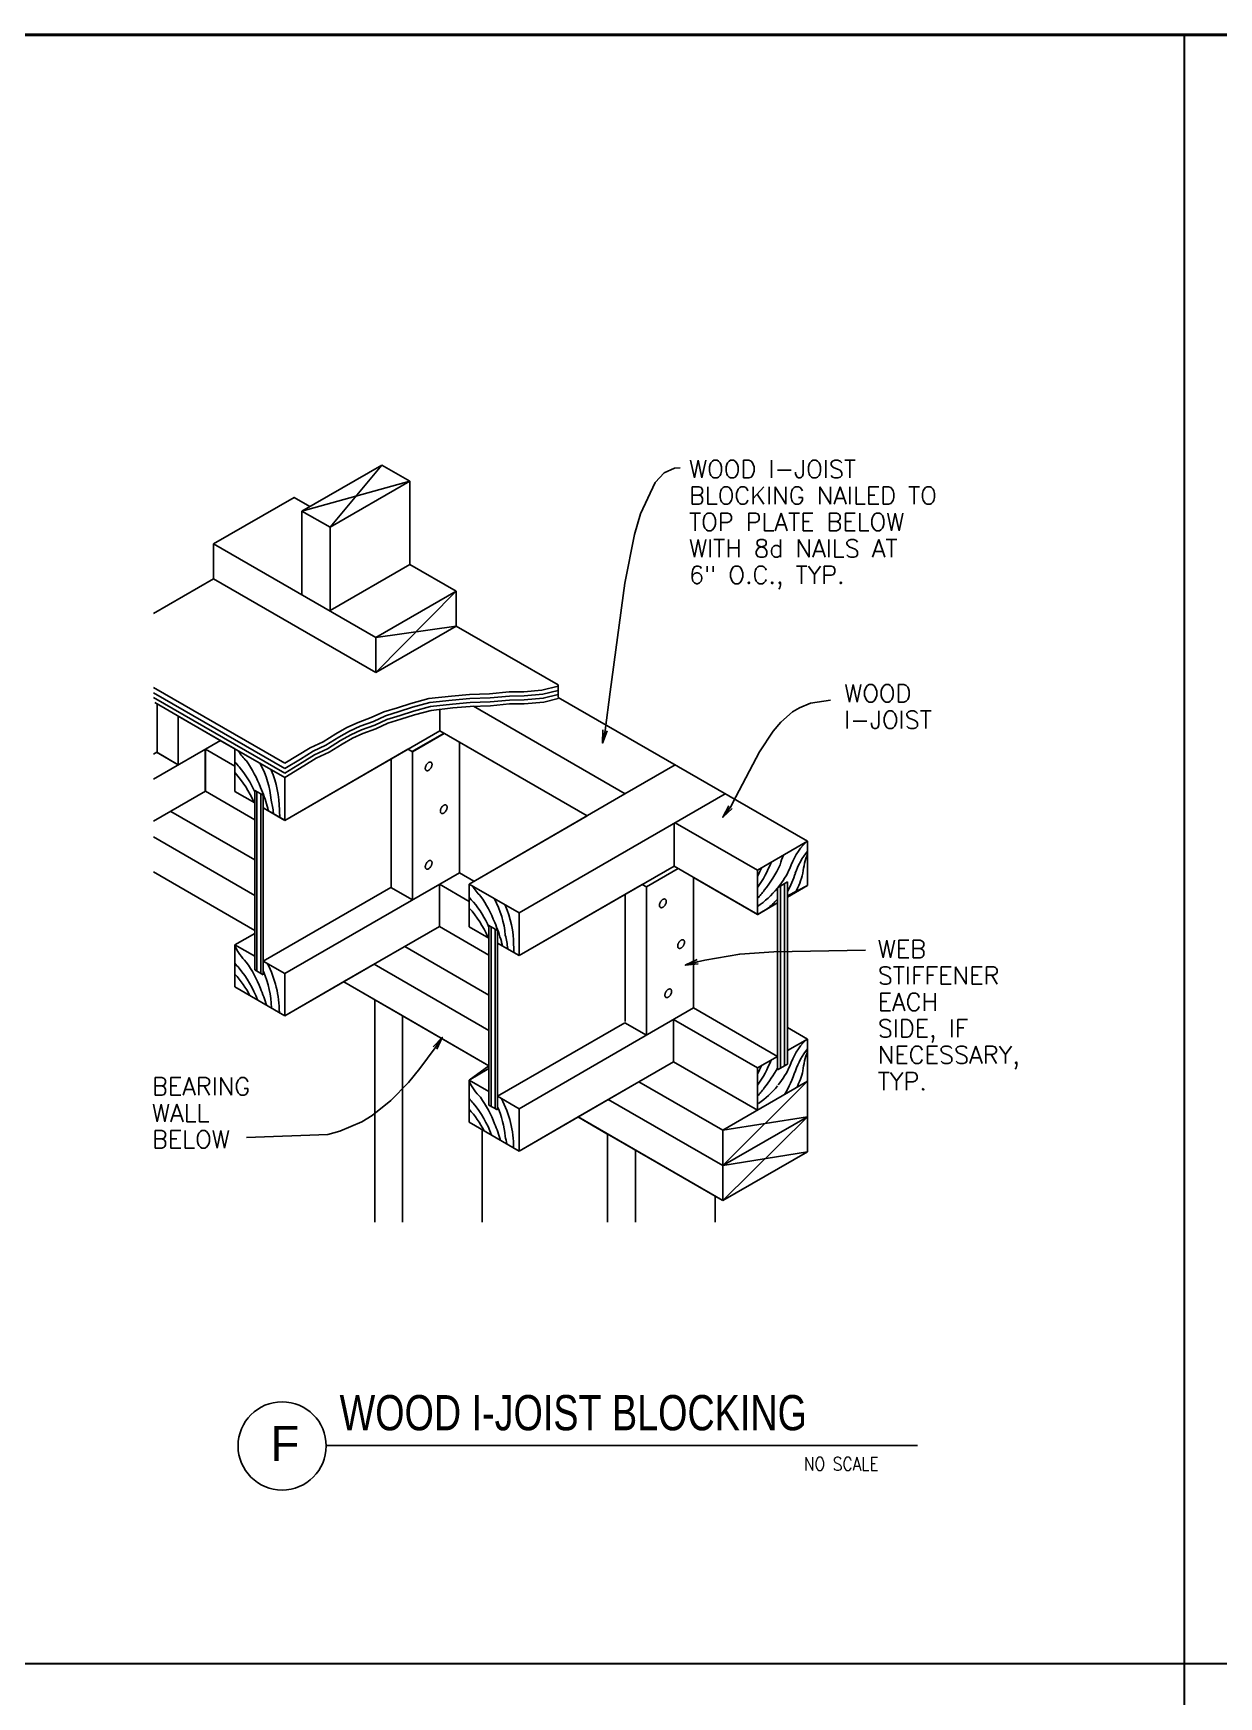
# Model space of a CAD drawing. Header units: inches. Extents: x 26998 to 46838, y -509 to 4343.
# Drawn here: x 39337.2 to 39538.9, y 4008.9 to 4291.9 of the extents above; entities that cross this region are included whole.
import ezdxf
from ezdxf.enums import TextEntityAlignment as Align

# ---------------------------------------------------------------- set-up
doc = ezdxf.new("R2010")
doc.units = ezdxf.units.IN
doc.header["$LTSCALE"] = 0.5
doc.header["$MEASUREMENT"] = 0
doc.layers.add('M-TEXT', color=7, linetype='Continuous', lineweight=30)
for name, color, linetype in [('N', 3, 'Continuous'), ('R-AGSHEAVY', 1, 'Continuous'), ('R-AGSMEDIUM', 2, 'Continuous'), ('R-AGSPATT', 4, 'Continuous'), ('R-AGSTEXT', 6, 'Continuous'), ('SEC', 7, 'Continuous'), ('TITLE', 7, 'Continuous')]:
    doc.layers.add(name, color=color, linetype=linetype)
doc.styles.add('AGSROMANS', font='romans')
doc.styles.add('BOLD', font='')
doc.styles.add('notes', font='simplex.shx', dxfattribs={"height": 4.5})
doc.styles.get('BOLD').set_extended_font_data('Futura Lt BT')

# ---------------------------------------------------------------- blocks, each defined once
blk = doc.blocks.new('AGSARROW')
for points in [[(-1, 0.17), (0, 0), (-1, -0.17)], [(0, 0), (-1, 0)]]:
    blk.add_lwpolyline(points)

msp = doc.modelspace()

# ---------------------------------------------------------------- linework, layer by layer
msp.add_lwpolyline([(38251.6540277, 4291.6919129, 0.5, 0.5, 0), (39746.7132624, 4291.6919129, 0, 0, 0), (39746.7132624, 3165.2426914, 0.5, 0.5, 0), (38251.6540277, 3165.2426914, 0.5, 0.5, 0)], format="xyseb")
at = {"layer": 'M-TEXT'}
for p, q in [((39533.1306346, 3737.4171344), (39533.1306346, 4291.6919129)), ((38942.7578036, 4014.5545236), (39746.7132624, 4014.5545236))]:
    msp.add_line(p, q, dxfattribs=at)
at = {"layer": 'R-AGSHEAVY'}
for p, q in [((39396.5276552, 4218.468981), (39382.9498612, 4210.6501351)), ((39396.5276552, 4218.468981), (39401.3048648, 4215.7253725)), ((39401.3048648, 4215.7253725), (39401.3048648, 4201.5778196)), ((39382.9498612, 4210.6501351), (39382.9498612, 4196.3272717)), ((39367.9082249, 4205.0577319), (39367.8994594, 4199.1059423)), ((39401.3048648, 4201.5778196), (39409.2026004, 4197.0109825)), ((39367.8994594, 4199.1059423), (39357.6876259, 4193.2067458)), ((39409.2026004, 4197.0109825), (39409.2026004, 4191.0679584)), ((39409.2026004, 4191.0679584), (39426.549569, 4181.0664974)), ((39426.549569, 4181.0664974), (39426.549569, 4178.9540066)), ((39426.549569, 4178.9540066), (39468.9834623, 4154.4543718)), ((39371.5371511, 4170.1972498), (39361.8950766, 4175.772122)), ((39371.5371511, 4170.1972498), (39371.5283856, 4162.9481629)), ((39400.9805405, 4170.1358912), (39380.0484733, 4158.0219394)), ((39409.7460628, 4171.3104711), (39431.4582614, 4158.7757743)), ((39371.5283856, 4162.9481629), (39374.9031117, 4161.0022169)), ((39374.9031117, 4161.0022169), (39374.9031117, 4134.9160226)), ((39380.0484733, 4158.0219394), (39376.3406574, 4160.1607268)), ((39431.4582614, 4158.7757743), (39411.3852154, 4147.1877538)), ((39468.9834623, 4154.4543718), (39468.9834623, 4146.9247882)), ((39357.6876259, 4149.2476516), (39374.9031117, 4139.2900183)), ((39411.3852154, 4147.1877538), (39411.3852154, 4139.9299014)), ((39419.8790065, 4135.0212089), (39440.8461358, 4147.1263952)), ((39449.5853615, 4148.3185062), (39460.4721402, 4142.0248612)), ((39468.9834623, 4146.9247882), (39465.5473776, 4145.1541527)), ((39460.4721402, 4142.0248612), (39463.8556318, 4143.9708072)), ((39465.5473776, 4145.1541527), (39465.5473776, 4119.7078415)), ((39374.9031117, 4138.799149), (39371.5283856, 4136.8619686)), ((39411.3852154, 4139.9299014), (39414.7599415, 4137.9839554)), ((39414.7599415, 4138.0540796), (39414.7599415, 4112.1607268)), ((39371.5283856, 4136.8619686), (39371.5371511, 4129.6742403)), ((39416.1974872, 4137.1424653), (39419.8790065, 4135.0212089)), ((39380.0484733, 4124.7830789), (39395.2215923, 4133.5398356)), ((39371.5371511, 4129.6742403), (39380.0484733, 4124.7830789)), ((39390.0499342, 4130.5595581), (39414.7599415, 4116.2805223)), ((39395.3180131, 4089.6596311), (39395.3180131, 4127.5179218)), ((39465.5473776, 4122.7933053), (39468.9834623, 4120.8122973)), ((39468.9834623, 4120.8122973), (39468.9834623, 4101.6508656)), ((39411.3852154, 4113.8437071), (39414.7599415, 4116.2805223)), ((39411.3852154, 4106.6822754), (39411.3852154, 4113.8437071)), ((39440.2939079, 4113.5456793), (39419.8790065, 4101.7560519)), ((39454.5466471, 4093.3148539), (39429.9505916, 4107.5763586)), ((39419.8790065, 4101.7560519), (39411.3852154, 4106.6822754)), ((39468.9834623, 4101.6508656), (39454.5466471, 4093.3148539)), ((39453.2756464, 4089.6596311), (39453.2756464, 4094.0511578))]:
    msp.add_line(p, q, dxfattribs=at)
for points in [[(39384.2822205, 4211.4215011), (39381.5912052, 4212.9729985), (39367.9082249, 4205.0577319)], [(39426.549569, 4178.743634), (39424.1039883, 4178.1475785), (39420.7818553, 4177.8495508), (39418.2836815, 4177.8495508), (39415.0404382, 4177.533992), (39411.5780569, 4177.3762126), (39408.6153104, 4177.148309), (39404.9250255, 4176.7187984), (39402.0674652, 4175.9561979), (39399.797195, 4175.2374251), (39397.5795178, 4174.5624799), (39395.5283856, 4173.607038), (39393.2756464, 4172.8006099), (39391.5225419, 4172.0029474), (39389.7869685, 4170.9949123), (39387.5517604, 4169.6011943), (39385.3340832, 4168.5756282), (39383.2391234, 4167.2958619), (39380.0484733, 4165.2885573)]]:
    msp.add_lwpolyline(points, dxfattribs=at)
at = {"layer": 'R-AGSMEDIUM'}
for p, q in [((39382.9498612, 4210.6501351), (39396.5276552, 4218.468981)), ((39387.7533674, 4207.8977611), (39396.5276552, 4218.468981)), ((39401.3048648, 4215.7253725), (39396.5276552, 4218.468981)), ((39401.3048648, 4215.7253725), (39382.9498612, 4210.6501351)), ((39387.7533674, 4207.8977611), (39401.3048648, 4215.7253725)), ((39401.3048648, 4215.7253725), (39401.3048648, 4201.5778196)), ((39381.5912052, 4212.9729985), (39367.9082249, 4205.0577319)), ((39384.2822205, 4211.4215011), (39381.5912052, 4212.9729985)), ((39387.7533674, 4207.8977611), (39382.9498612, 4210.6501351)), ((39382.9498612, 4210.6501351), (39382.9498612, 4196.3272717)), ((39387.7533674, 4207.8977611), (39387.7533674, 4193.7502082)), ((39367.9082249, 4205.0577319), (39367.8994594, 4199.1059423)), ((39395.5108546, 4189.1132469), (39367.9082249, 4205.0577319)), ((39387.7533674, 4193.7502082), (39401.3048648, 4201.5778196)), ((39409.2026004, 4197.0109825), (39401.3048648, 4201.5778196)), ((39357.6876259, 4193.2067458), (39367.8994594, 4199.1059423)), ((39395.5108546, 4183.1702228), (39367.8994594, 4199.1147078)), ((39409.2026004, 4197.0109825), (39395.5108546, 4183.1702228)), ((39395.5108546, 4189.1132469), (39409.2026004, 4197.0109825)), ((39409.2026004, 4197.0109825), (39409.2026004, 4191.0679584)), ((39395.5108546, 4183.1702228), (39409.2026004, 4191.0679584)), ((39395.5108546, 4189.1132469), (39409.2026004, 4191.0679584)), ((39395.5108546, 4189.1132469), (39395.5108546, 4183.1702228)), ((39395.5108546, 4189.1132469), (39395.5108546, 4183.1702228)), ((39426.549569, 4181.0664974), (39409.2026004, 4191.0679584)), ((39380.0484733, 4167.734138), (39357.6876259, 4180.6457524)), ((39426.549569, 4181.0664974), (39426.549569, 4178.9540066)), ((39380.0484733, 4166.8312893), (39357.6876259, 4179.734138)), ((39380.0484733, 4166.0511578), (39357.6876259, 4178.945241)), ((39369.0389773, 4171.6347955), (39357.9330606, 4178.0686888)), ((39358.292447, 4177.8670818), (39358.292447, 4169.5486012)), ((39468.9834623, 4154.4543718), (39426.549569, 4178.9540066)), ((39361.8950766, 4175.772122), (39361.8950766, 4167.5763586)), ((39406.3976333, 4176.8853433), (39406.3976333, 4173.2476516)), ((39437.9535135, 4162.5361833), (39412.1215193, 4177.4638678)), ((39380.0484733, 4158.0219394), (39406.3976333, 4173.2476516)), ((39401.7256099, 4169.7151461), (39407.1251716, 4172.835672)), ((39401.7343754, 4169.697615), (39407.1514682, 4172.818141)), ((39431.4582614, 4158.7757743), (39406.3976333, 4173.2476516)), ((39357.6876259, 4165.0343572), (39369.0828049, 4171.6084989)), ((39357.6876259, 4169.3031665), (39358.2223228, 4169.6011943)), ((39361.8775456, 4167.4887034), (39358.1960262, 4169.6187253)), ((39361.8950766, 4167.4711724), (39358.2223228, 4169.6011943)), ((39366.4969758, 4170.1534222), (39366.4969758, 4162.983225)), ((39371.5371511, 4167.2432688), (39366.5232724, 4170.1358912)), ((39366.5232724, 4170.1358912), (39366.5232724, 4162.9656939)), ((39380.0484733, 4165.2885573), (39369.0389773, 4171.6347955)), ((39371.5371511, 4170.1972498), (39371.5371511, 4162.9306318)), ((39401.7256099, 4169.7151461), (39400.9805405, 4170.1358912)), ((39401.7343754, 4169.697615), (39400.9980715, 4170.1271256)), ((39401.7343754, 4169.697615), (39401.7343754, 4144.5843937)), ((39409.7460628, 4171.3104711), (39409.7460628, 4149.0898722)), ((39398.1229802, 4168.4616764), (39398.1229802, 4146.5566362)), ((39437.9009203, 4162.5098868), (39446.4736011, 4167.4448758)), ((39380.0221767, 4165.2973229), (39380.0221767, 4158.0394704)), ((39357.6876259, 4157.8729255), (39366.5232724, 4162.9656939)), ((39374.9031117, 4158.1271256), (39366.5232724, 4162.9656939)), ((39374.9031117, 4161.0022169), (39371.5283856, 4162.9481629)), ((39376.3406574, 4162.2907487), (39374.9031117, 4163.1234733)), ((39376.3581884, 4162.2819832), (39374.9031117, 4163.1147078)), ((39374.9031117, 4163.1147078), (39374.9031117, 4161.0723411)), ((39374.9031117, 4161.0285135), (39374.9031117, 4138.9306318)), ((39375.2712636, 4132.3740212), (39375.2712636, 4162.9043353)), ((39375.9637399, 4131.9883382), (39375.9637399, 4162.5098868)), ((39376.3581884, 4162.2819832), (39376.3581884, 4131.7516691)), ((39411.3852154, 4147.1877538), (39437.9009203, 4162.5098868)), ((39419.8790065, 4142.2878269), (39454.9761577, 4162.5449489)), ((39374.9031117, 4151.2900183), (39360.6065449, 4159.5559058)), ((39380.0221767, 4158.0394704), (39376.3406574, 4160.1607268)), ((39374.9031117, 4145.2593389), (39357.6876259, 4155.1994412)), ((39446.2544631, 4157.5047735), (39446.2544631, 4150.2293901)), ((39460.4721402, 4149.5456793), (39446.4560701, 4157.6274909)), ((39460.4721402, 4149.5456793), (39468.9834623, 4154.4543718)), ((39468.9834623, 4154.4543718), (39468.9834623, 4146.9247882)), ((39374.9031117, 4139.2900183), (39357.6876259, 4149.2476516)), ((39419.8790065, 4135.0212089), (39446.2544631, 4150.2293901)), ((39441.5912052, 4146.7056501), (39446.9820014, 4149.808645)), ((39460.4896712, 4142.0248612), (39446.2544631, 4150.2293901)), ((39460.4721402, 4149.5456793), (39460.4721402, 4142.0248612)), ((39376.3581884, 4134.0745325), (39398.052856, 4146.6092294)), ((39380.0484733, 4131.9532761), (39409.7460628, 4149.0898722)), ((39401.7343754, 4144.4792074), (39398.052856, 4146.6092294)), ((39406.3538056, 4147.1439262), (39406.3538056, 4139.9649635)), ((39411.3852154, 4144.2250073), (39406.3538056, 4147.1439262)), ((39412.2091745, 4147.6698576), (39409.7460628, 4149.0898722)), ((39419.8790065, 4142.2878269), (39411.3852154, 4147.1877538)), ((39411.3852154, 4147.1877538), (39411.3852154, 4139.9299014)), ((39441.5912052, 4146.7056501), (39440.8461358, 4147.1263952)), ((39441.5912052, 4146.7056501), (39441.5912052, 4121.5661322)), ((39449.5853615, 4148.3185062), (39449.5853615, 4126.1066727)), ((39463.8556318, 4146.5566362), (39465.5473776, 4147.5471402)), ((39463.8556318, 4146.5566362), (39463.8556318, 4115.5617494)), ((39464.3990942, 4115.8597772), (39464.3990942, 4146.8634295)), ((39465.0565083, 4116.2542257), (39465.0565083, 4147.257878)), ((39465.5473776, 4147.5471402), (39465.5473776, 4145.1541527)), ((39465.5473776, 4144.9525456), (39468.9834623, 4146.9247882)), ((39437.962279, 4145.4609459), (39437.962279, 4123.7925749)), ((39460.4896712, 4142.0248612), (39463.8556318, 4143.9708072)), ((39465.5473776, 4145.1541527), (39465.5473776, 4122.872195)), ((39419.8790065, 4142.2878269), (39419.8790065, 4135.0212089)), ((39371.5371511, 4136.8532031), (39374.9031117, 4138.799149)), ((39374.9031117, 4138.9306318), (39374.9031117, 4132.5756282)), ((39390.1989481, 4130.6384478), (39406.3538056, 4139.9649635)), ((39414.7599415, 4135.1088641), (39406.3538056, 4139.9649635)), ((39414.7599415, 4137.9839554), (39411.3852154, 4139.9299014)), ((39416.1974872, 4139.2724872), (39414.7599415, 4140.1052118)), ((39414.7599415, 4140.1052118), (39414.7599415, 4138.1066727)), ((39414.7599415, 4138.0540796), (39414.7599415, 4112.1607268)), ((39415.1631555, 4109.3382286), (39415.1631555, 4139.8685427)), ((39415.8381007, 4108.9437801), (39415.8381007, 4139.4828597)), ((39416.1974872, 4139.2724872), (39416.1974872, 4108.7421731)), ((39371.5283856, 4136.8619686), (39371.5283856, 4129.6917714)), ((39374.9031117, 4134.9160226), (39371.5283856, 4136.8619686)), ((39371.5371511, 4136.8532031), (39371.5371511, 4129.6742403)), ((39414.7599415, 4128.2805223), (39400.4370781, 4136.5551753)), ((39419.8790065, 4135.0212089), (39416.1974872, 4137.1424653)), ((39376.3406574, 4131.7516691), (39374.9031117, 4132.5843937)), ((39376.3581884, 4131.7516691), (39374.9031117, 4132.5756282)), ((39380.0484733, 4131.9532761), (39376.3581884, 4134.0745325)), ((39414.7599415, 4122.267374), (39395.2215923, 4133.5398356)), ((39380.0484733, 4124.7830789), (39371.5371511, 4129.6742403)), ((39380.0484733, 4131.9532761), (39380.0484733, 4124.7830789)), ((39380.0484733, 4124.7830789), (39390.1989481, 4130.6384478)), ((39395.1602337, 4127.6055771), (39390.0499342, 4130.5595581)), ((39399.998802, 4124.818141), (39395.1602337, 4127.6055771)), ((39395.3180131, 4127.5179218), (39395.3180131, 4089.6596311)), ((39414.7599415, 4116.2805223), (39399.998802, 4124.818141)), ((39400.0426296, 4124.7830789), (39400.0426296, 4089.6596311)), ((39419.8790065, 4108.9437801), (39449.5853615, 4126.1066727)), ((39460.4721402, 4115.8948393), (39446.1931044, 4124.1344302)), ((39446.1931044, 4124.1344302), (39446.1931044, 4116.9554675)), ((39463.8556318, 4117.8583163), (39449.5853615, 4126.1066727)), ((39416.1974872, 4111.073802), (39437.9009203, 4123.5997334)), ((39441.5912052, 4121.478477), (39437.9009203, 4123.5997334)), ((39465.5473776, 4122.872195), (39465.5473776, 4116.5347224)), ((39468.9834623, 4120.8122973), (39465.5473776, 4122.7933053)), ((39465.5473776, 4118.8400548), (39468.9834623, 4120.8122973)), ((39468.9834623, 4120.8122973), (39468.9834623, 4101.6508656)), ((39411.3852154, 4113.8437071), (39414.7599415, 4115.7984185)), ((39429.9505916, 4107.5763586), (39446.1931044, 4116.9554675)), ((39460.4721402, 4108.7246421), (39446.1931044, 4116.9554675)), ((39460.4721402, 4115.8948393), (39463.8556318, 4117.8583163)), ((39460.4721402, 4115.8948393), (39460.4721402, 4108.7246421)), ((39463.8556318, 4115.5617494), (39465.5473776, 4116.5347224)), ((39411.3852154, 4113.8437071), (39411.3852154, 4106.6822754)), ((39414.7599415, 4111.8977611), (39411.3852154, 4113.8437071)), ((39454.5466471, 4105.3148539), (39440.2939079, 4113.5456793)), ((39454.5466471, 4105.3148539), (39468.9834623, 4113.6421001)), ((39454.5466471, 4099.275409), (39468.9834623, 4113.6421001)), ((39414.7599415, 4112.1607268), (39414.7599415, 4109.5748977)), ((39419.8790065, 4108.9437801), (39416.1974872, 4111.073802)), ((39454.5466471, 4099.275409), (39435.0608911, 4110.5391052)), ((39416.1974872, 4108.7421731), (39414.7599415, 4109.5748977)), ((39419.8790065, 4108.9437801), (39419.8790065, 4101.7560519)), ((39419.8790065, 4101.7560519), (39429.9505916, 4107.5763586)), ((39434.824222, 4104.7012673), (39429.889233, 4107.5588276)), ((39454.5466471, 4099.275409), (39468.9659313, 4107.6026552)), ((39454.5466471, 4105.3148539), (39468.9659313, 4107.6026552)), ((39454.5466471, 4093.3148539), (39468.9659313, 4107.6026552)), ((39419.8790065, 4101.7560519), (39411.3852154, 4106.6822754)), ((39413.6291891, 4105.3849781), (39413.6291891, 4089.6596311)), ((39453.2493498, 4094.0599233), (39434.8680496, 4104.6749708)), ((39434.9381738, 4104.6399087), (39434.9381738, 4089.6596311)), ((39454.5466471, 4105.3148539), (39454.5466471, 4093.3148539)), ((39439.6803213, 4101.8963002), (39439.6803213, 4089.6596311)), ((39454.5466471, 4093.3148539), (39468.9834623, 4101.6508656)), ((39454.5466471, 4099.275409), (39468.9834623, 4101.6508656)), ((39454.5466471, 4093.3148539), (39453.2493498, 4094.0599233)), ((39453.2756464, 4094.0511578), (39453.2756464, 4089.6596311))]:
    msp.add_line(p, q, dxfattribs=at)
for points in [[(39426.549569, 4180.8561249), (39423.7533674, 4180.1724142), (39420.6942001, 4179.8919175), (39418.1872607, 4179.8831519), (39414.8826588, 4179.5763586), (39411.4465741, 4179.4273448), (39408.4137034, 4179.1731446), (39404.5393425, 4178.7348685), (39401.4801753, 4177.9196749), (39399.1836084, 4177.1833711), (39396.8519795, 4176.4645982), (39394.7482541, 4175.5003908), (39392.513046, 4174.6851972), (39390.5933966, 4173.8174105), (39388.7263403, 4172.7567823), (39386.5612563, 4171.4068919), (39384.3611102, 4170.3725603), (39380.0484733, 4167.734138)], [(39426.549569, 4180.119821), (39423.9199123, 4179.4799379), (39420.7380277, 4179.1906757), (39418.2398539, 4179.1731446), (39414.9615485, 4178.8751169), (39411.5079327, 4178.7348685), (39408.5101241, 4178.4806684), (39404.7234185, 4178.0511578), (39401.7519064, 4177.2534952), (39399.4728707, 4176.5259569), (39397.1850693, 4175.8247151), (39395.1164061, 4174.8605077), (39392.8724324, 4174.0628451), (39391.0316727, 4173.221355), (39389.2172096, 4172.1782578), (39387.025829, 4170.8020708), (39384.8256829, 4169.7852703), (39382.67813, 4168.4616764), (39380.0484733, 4166.8312893)], [(39426.549569, 4179.4185792), (39424.016333, 4178.8049927), (39420.7643243, 4178.5069649), (39418.2661504, 4178.4981994), (39414.9878451, 4178.1914061), (39411.5517604, 4178.0511578), (39408.5627173, 4177.7969576), (39404.8373703, 4177.367447), (39401.9096858, 4176.6048466), (39399.6394156, 4175.8597772), (39397.3954419, 4175.184832), (39395.3443097, 4174.2293901), (39393.0915704, 4173.4141965), (39391.2858728, 4172.5990029), (39389.5064718, 4171.5822023), (39387.2975602, 4170.1972498), (39385.0886486, 4169.1629182), (39382.9673922, 4167.8656209), (39380.0484733, 4166.0511578)], [(39426.549569, 4178.743634), (39424.1039883, 4178.1475785), (39420.7818553, 4177.8495508), (39418.2836815, 4177.8495508), (39415.0404382, 4177.533992), (39411.5780569, 4177.3762126), (39408.6153104, 4177.148309), (39404.9250255, 4176.7187984), (39402.0674652, 4175.9561979), (39399.797195, 4175.2374251), (39397.5795178, 4174.5624799), (39395.5283856, 4173.607038), (39393.2756464, 4172.8006099), (39391.5225419, 4172.0029474), (39389.7869685, 4170.9949123), (39387.5517604, 4169.6011943), (39385.3340832, 4168.5756282), (39383.2391234, 4167.2958619), (39380.0484733, 4165.2885573)]]:
    msp.add_lwpolyline(points, dxfattribs=at)
for points in [[(39404.9114567, 4167.9134567, 0.083138309), (39404.8241968, 4167.945768, 0.0727640424), (39404.7246426, 4167.9497352, 0.0590330631), (39404.6166201, 4167.9252059, 0.0472863741), (39404.5042804, 4167.8731228, 0.0388737623), (39404.3919408, 4167.7954872, 0.0333734699), (39404.2839182, 4167.6952829, 0.030108202), (39404.1843641, 4167.5763604, 0.0285930868), (39404.0971042, 4167.44329, 0.0285930868), (39404.0254918, 4167.3011855, 0.030108202), (39403.972279, 4167.1555079, 0.0333734699), (39403.9395107, 4167.0118555, 0.0388737623), (39403.9284463, 4166.8757487, 0.0472863741), (39403.9395107, 4166.7524181, 0.0590330631), (39403.972279, 4166.6466032, 0.0727640424), (39404.0254918, 4166.5623704, 0.083138309), (39404.0971042, 4166.5029567, 0.083138309), (39404.1843641, 4166.4706454, 0.0727640424), (39404.2839182, 4166.4666782, 0.0590330631), (39404.3919408, 4166.4912075, 0.0472863741), (39404.5042804, 4166.5432907, 0.0388737623), (39404.6166201, 4166.6209262, 0.0333734699), (39404.7246426, 4166.7211306, 0.030108202), (39404.8241968, 4166.840053, 0.0285930868), (39404.9114567, 4166.9731234, 0.0285930868), (39404.9830691, 4167.1152279, 0.030108202), (39405.0362819, 4167.2609055, 0.0333734699), (39405.0690501, 4167.404558, 0.0388737623), (39405.0801146, 4167.5406647, 0.0472863741), (39405.0690501, 4167.6639953, 0.0590330631), (39405.0362819, 4167.7698102, 0.0727640424), (39404.9830691, 4167.854043, 0.083138309)], [(39407.4709892, 4160.6293077, 0.083138309), (39407.3837293, 4160.661619, 0.0727640424), (39407.2841751, 4160.6655862, 0.0590330631), (39407.1761526, 4160.6410569, 0.0472863741), (39407.0638129, 4160.5889737, 0.0388737623), (39406.9514733, 4160.5113382, 0.0333734699), (39406.8434507, 4160.4111338, 0.030108202), (39406.7438966, 4160.2922114, 0.0285930868), (39406.6566367, 4160.159141, 0.0285930868), (39406.5850243, 4160.0170365, 0.030108202), (39406.5318115, 4159.8713589, 0.0333734699), (39406.4990433, 4159.7277064, 0.0388737623), (39406.4879788, 4159.5915997, 0.0472863741), (39406.4990433, 4159.4682691, 0.0590330631), (39406.5318115, 4159.3624542, 0.0727640424), (39406.5850243, 4159.2782214, 0.083138309), (39406.6566367, 4159.2188077, 0.083138309), (39406.7438966, 4159.1864964, 0.0727640424), (39406.8434507, 4159.1825292, 0.0590330631), (39406.9514733, 4159.2070585, 0.0472863741), (39407.0638129, 4159.2591417, 0.0388737623), (39407.1761526, 4159.3367772, 0.0333734699), (39407.2841751, 4159.4369816, 0.030108202), (39407.3837293, 4159.555904, 0.0285930868), (39407.4709892, 4159.6889744, 0.0285930868), (39407.5426016, 4159.8310789, 0.030108202), (39407.5958144, 4159.9767565, 0.0333734699), (39407.6285826, 4160.1204089, 0.0388737623), (39407.6396471, 4160.2565157, 0.0472863741), (39407.6285826, 4160.3798463, 0.0590330631), (39407.5958144, 4160.4856612, 0.0727640424), (39407.5426016, 4160.569894, 0.083138309)], [(39404.9114567, 4151.1625436, 0.083138309), (39404.8241968, 4151.1948549, 0.0727640424), (39404.7246426, 4151.1988221, 0.0590330631), (39404.6166201, 4151.1742928, 0.0472863741), (39404.5042804, 4151.1222097, 0.0388737623), (39404.3919408, 4151.0445742, 0.0333734699), (39404.2839182, 4150.9443698, 0.030108202), (39404.1843641, 4150.8254473, 0.0285930868), (39404.0971042, 4150.692377, 0.0285930868), (39404.0254918, 4150.5502725, 0.030108202), (39403.972279, 4150.4045948, 0.0333734699), (39403.9395107, 4150.2609424, 0.0388737623), (39403.9284463, 4150.1248356, 0.0472863741), (39403.9395107, 4150.001505, 0.0590330631), (39403.972279, 4149.8956901, 0.0727640424), (39404.0254918, 4149.8114573, 0.083138309), (39404.0971042, 4149.7520437, 0.083138309), (39404.1843641, 4149.7197324, 0.0727640424), (39404.2839182, 4149.7157651, 0.0590330631), (39404.3919408, 4149.7402944, 0.0472863741), (39404.5042804, 4149.7923776, 0.0388737623), (39404.6166201, 4149.8700131, 0.0333734699), (39404.7246426, 4149.9702175, 0.030108202), (39404.8241968, 4150.0891399, 0.0285930868), (39404.9114567, 4150.2222103, 0.0285930868), (39404.9830691, 4150.3643148, 0.030108202), (39405.0362819, 4150.5099924, 0.0333734699), (39405.0690501, 4150.6536449, 0.0388737623), (39405.0801146, 4150.7897517, 0.0472863741), (39405.0690501, 4150.9130823, 0.0590330631), (39405.0362819, 4151.0188972, 0.0727640424), (39404.9830691, 4151.1031299, 0.083138309)], [(39444.7682865, 4144.6059329, 0.083138309), (39444.6810266, 4144.6382442, 0.0727640424), (39444.5814724, 4144.6422115, 0.0590330631), (39444.4734499, 4144.6176822, 0.0472863741), (39444.3611102, 4144.565599, 0.0388737623), (39444.2487706, 4144.4879635, 0.0333734699), (39444.140748, 4144.3877591, 0.030108202), (39444.0411939, 4144.2688367, 0.0285930868), (39443.953934, 4144.1357663, 0.0285930868), (39443.8823216, 4143.9936618, 0.030108202), (39443.8291088, 4143.8479842, 0.0333734699), (39443.7963406, 4143.7043317, 0.0388737623), (39443.7852761, 4143.568225, 0.0472863741), (39443.7963406, 4143.4448944, 0.0590330631), (39443.8291088, 4143.3390795, 0.0727640424), (39443.8823216, 4143.2548467, 0.083138309), (39443.953934, 4143.195433, 0.083138309), (39444.0411939, 4143.1631217, 0.0727640424), (39444.140748, 4143.1591545, 0.0590330631), (39444.2487706, 4143.1836838, 0.0472863741), (39444.3611102, 4143.2357669, 0.0388737623), (39444.4734499, 4143.3134024, 0.0333734699), (39444.5814724, 4143.4136068, 0.030108202), (39444.6810266, 4143.5325293, 0.0285930868), (39444.7682865, 4143.6655997, 0.0285930868), (39444.8398989, 4143.8077042, 0.030108202), (39444.8931117, 4143.9533818, 0.0333734699), (39444.9258799, 4144.0970342, 0.0388737623), (39444.9369444, 4144.233141, 0.0472863741), (39444.9258799, 4144.3564716, 0.0590330631), (39444.8931117, 4144.4622865, 0.0727640424), (39444.8398989, 4144.5465193, 0.083138309)], [(39447.8712814, 4137.6811703, 0.083138309), (39447.7840215, 4137.7134816, 0.0727640424), (39447.6844673, 4137.7174489, 0.0590330631), (39447.5764448, 4137.6929196, 0.0472863741), (39447.4641051, 4137.6408364, 0.0388737623), (39447.3517655, 4137.5632009, 0.0333734699), (39447.2437429, 4137.4629965, 0.030108202), (39447.1441888, 4137.3440741, 0.0285930868), (39447.0569289, 4137.2110037, 0.0285930868), (39446.9853165, 4137.0688992, 0.030108202), (39446.9321037, 4136.9232216, 0.0333734699), (39446.8993354, 4136.7795691, 0.0388737623), (39446.8882709, 4136.6434623, 0.0472863741), (39446.8993354, 4136.5201318, 0.0590330631), (39446.9321037, 4136.4143169, 0.0727640424), (39446.9853165, 4136.3300841, 0.083138309), (39447.0569289, 4136.2706704, 0.083138309), (39447.1441888, 4136.2383591, 0.0727640424), (39447.2437429, 4136.2343919, 0.0590330631), (39447.3517655, 4136.2589212, 0.0472863741), (39447.4641051, 4136.3110043, 0.0388737623), (39447.5764448, 4136.3886398, 0.0333734699), (39447.6844673, 4136.4888442, 0.030108202), (39447.7840215, 4136.6077667, 0.0285930868), (39447.8712814, 4136.740837, 0.0285930868), (39447.9428938, 4136.8829416, 0.030108202), (39447.9961065, 4137.0286192, 0.0333734699), (39448.0288748, 4137.1722716, 0.0388737623), (39448.0399393, 4137.3083784, 0.0472863741), (39448.0288748, 4137.431709, 0.0590330631), (39447.9961065, 4137.5375239, 0.0727640424), (39447.9428938, 4137.6217567, 0.083138309)], [(39445.6799008, 4129.301331, 0.083138309), (39445.5926409, 4129.3336423, 0.0727640424), (39445.4930868, 4129.3376096, 0.0590330631), (39445.3850642, 4129.3130803, 0.0472863741), (39445.2727246, 4129.2609971, 0.0388737623), (39445.1603849, 4129.1833616, 0.0333734699), (39445.0523624, 4129.0831572, 0.030108202), (39444.9528082, 4128.9642348, 0.0285930868), (39444.8655483, 4128.8311644, 0.0285930868), (39444.7939359, 4128.6890599, 0.030108202), (39444.7407231, 4128.5433823, 0.0333734699), (39444.7079549, 4128.3997298, 0.0388737623), (39444.6968904, 4128.2636231, 0.0472863741), (39444.7079549, 4128.1402925, 0.0590330631), (39444.7407231, 4128.0344776, 0.0727640424), (39444.7939359, 4127.9502448, 0.083138309), (39444.8655483, 4127.8908311, 0.083138309), (39444.9528082, 4127.8585198, 0.0727640424), (39445.0523624, 4127.8545526, 0.0590330631), (39445.1603849, 4127.8790819, 0.0472863741), (39445.2727246, 4127.931165, 0.0388737623), (39445.3850642, 4128.0088005, 0.0333734699), (39445.4930868, 4128.1090049, 0.030108202), (39445.5926409, 4128.2279274, 0.0285930868), (39445.6799008, 4128.3609978, 0.0285930868), (39445.7515132, 4128.5031023, 0.030108202), (39445.804726, 4128.6487799, 0.0333734699), (39445.8374943, 4128.7924323, 0.0388737623), (39445.8485587, 4128.9285391, 0.0472863741), (39445.8374943, 4129.0518697, 0.0590330631), (39445.804726, 4129.1576846, 0.0727640424), (39445.7515132, 4129.2419174, 0.083138309)]]:
    msp.add_lwpolyline(points, format="xyb", close=True, dxfattribs=at)
at = {"layer": 'R-AGSPATT'}
for centre, radius, start, end in [((39380.1667753, 4174.9158354), 9.5144845, 212.593105555, 225.381608333), ((39378.545901, 4173.2932013), 8.7956429, 217.4004, 224.507327778), ((39378.545928, 4173.2931692), 8.7956429, 224.507327778, 224.618758333), ((39357.9104748, 4155.2928332), 18.6118915, 24.054558333, 39.487813889), ((39357.0243005, 4156.4569434), 20.1865004, 20.817786111, 35.374877778), ((39361.7438564, 4160.0655523), 16.01841, 5.057675, 28.276827778), ((39361.1739158, 4159.5888154), 17.94489, 0.636113889, 22.954730556), ((39358.3112778, 4154.1507593), 17.8456263, 22.884686111, 42.070061111), ((39353.8721769, 4153.9916155), 24.038152, 15.50085, 23.641297222), ((39361.1502369, 4157.379156), 17.0495835, 6.191519444, 13.909461111), ((39363.3349264, 4157.2195438), 14.0689488, 10.371766667, 13.131725), ((39336.6090633, 4157.3132098), 42.5805838, 1.732819444, 3.331936111), ((39473.5073489, 4148.0636812), 9.5144845, 154.968344444, 165.381608333), ((39476.8760709, 4146.2198504), 11.4980804, 135.575011111, 161.554352778), ((39477.7936774, 4145.3780097), 11.4980804, 140.029966667, 161.554352778), ((39481.1242411, 4147.6976977), 13.0012783, 159.088841667, 174.037594444), ((39445.3851803, 4157.5267017), 18.6118915, 324.131297222, 339.028705556), ((39444.5965168, 4156.6085593), 17.8456263, 332.791836111, 338.031125), ((39445.9502421, 4158.8762063), 20.1865004, 320.817786111, 335.374877778), ((39451.435167, 4156.5932555), 16.01841, 321.545711111, 335.135188889), ((39420.0162681, 4151.908287), 9.5144845, 211.910608333, 225.381608333), ((39451.435167, 4156.5932555), 16.01841, 304.338127778, 320.831388889), ((39450.3195905, 4154.2127349), 17.3646535, 331.299475, 342.701936111), ((39455.8717631, 4152.0293853), 12.6770432, 330.061388889, 346.398602778), ((39418.3953938, 4150.285653), 8.7956429, 217.4004, 224.507327778), ((39418.3954207, 4150.2856209), 8.7956429, 224.507327778, 224.618758333), ((39397.7599675, 4132.2852848), 18.6118915, 23.966288889, 39.487813889), ((39396.8737932, 4133.449395), 20.1865004, 20.817786111, 35.374877778), ((39401.5933491, 4137.0580039), 16.01841, 5.057675, 28.276827778), ((39401.0234086, 4136.5812671), 17.94489, 0.636113889, 22.954730556), ((39442.2391438, 4160.3733615), 24.038152, 319.315552778, 323.641297222), ((39450.7373306, 4156.84847), 17.94489, 309.233941667, 316.965825), ((39398.1607705, 4131.143211), 17.8456263, 23.175088889, 42.070061111), ((39393.7216696, 4130.9840671), 24.038152, 15.50085, 23.641297222), ((39400.9997296, 4134.3716077), 17.0495835, 6.191519444, 13.909461111), ((39380.1458276, 4140.6803241), 9.5144845, 205.210436111, 225.381608333), ((39403.1844191, 4134.2119954), 14.0689488, 10.371766667, 13.131725), ((39376.458556, 4134.3056615), 42.5805838, 1.732819444, 3.331936111), ((39378.5249533, 4139.0576901), 8.7956429, 217.4004, 224.507327778), ((39357.8895271, 4121.0573219), 18.6118915, 20.171883333, 39.487813889), ((39357.0033528, 4122.2214321), 20.1865004, 20.817786111, 35.374877778), ((39361.7229087, 4125.830041), 16.01841, 0.993461111, 23.761022222), ((39361.1529682, 4125.3533041), 17.94489, 359.883547222, 27.630922222), ((39358.2903301, 4119.9152481), 17.8456263, 27.687525, 42.070061111), ((39353.8512292, 4119.7561042), 24.038152, 16.508955556, 23.641297222), ((39476.8760709, 4112.5848397), 11.4980804, 135.575011111, 161.554352778), ((39477.827351, 4111.7850909), 11.4980804, 140.291891667, 161.554352778), ((39481.1242411, 4114.062687), 13.0012783, 159.088841667, 174.037594444), ((39445.3851803, 4123.891691), 18.6118915, 324.131297222, 339.028705556), ((39444.5965168, 4122.9735485), 17.8456263, 332.791836111, 338.031125), ((39445.9502421, 4125.2411955), 20.1865004, 320.817786111, 332.488902778), ((39451.435167, 4122.9582447), 16.01841, 321.545711111, 335.135188889), ((39450.3195905, 4120.5777241), 17.3646535, 327.984344445, 342.701936111), ((39455.8717631, 4118.3943746), 12.6770432, 332.701247222, 346.398602778), ((39419.9953204, 4117.6727757), 9.5144845, 205.210436111, 225.381608333), ((39442.2391438, 4126.7383507), 24.038152, 319.315552778, 323.641297222), ((39451.435167, 4122.9582447), 16.01841, 305.057675, 320.831388889), ((39418.3744461, 4116.0501417), 8.7956429, 217.4004, 224.507327778), ((39418.374473, 4116.0501096), 8.7956429, 224.507327778, 224.618758333), ((39397.7390198, 4098.0497735), 18.6118915, 20.171883333, 39.487813889), ((39396.8528455, 4099.2138837), 20.1865004, 20.817786111, 35.374877778), ((39401.0024609, 4102.3457558), 17.94489, 359.883547222, 27.630922222), ((39398.1398228, 4096.9076997), 17.8456263, 27.687525, 42.070061111), ((39401.5724014, 4102.8224926), 16.01841, 5.057675, 23.761022222), ((39393.7007219, 4096.7485559), 24.038152, 16.508955556, 23.641297222), ((39400.9787819, 4100.1360964), 17.0495835, 9.593902778, 13.909461111)]:
    msp.add_arc(centre, radius, start, end, dxfattribs=at)
at = {"layer": 'R-AGSTEXT'}
for points in [[(39447.2975602, 4218.0219394), (39446.3247997, 4217.9603692), (39444.5642323, 4217.1542849), (39443.0299092, 4215.5200492), (39440.5422644, 4210.162837), (39439.540077, 4206.6377174), (39437.8968081, 4198.3890933), (39435.3705742, 4179.8683014), (39434.5277799, 4173.3275511)], [(39472.8578232, 4178.4981994), (39469.4964678, 4177.9410176), (39467.5874855, 4177.1494343), (39466.4434605, 4176.4592692), (39464.4211703, 4174.7442833), (39463.0994099, 4173.2135265), (39460.8176148, 4169.7026772), (39456.7989433, 4162.0429886), (39455.8813251, 4160.2946749)], [(39478.8359094, 4135.9328232), (39463.2395803, 4135.6713726), (39457.441542, 4135.2666435), (39451.5171071, 4134.2359913), (39450.2765615, 4133.9693721)], [(39373.5146096, 4104.0701497), (39387.3660972, 4104.5687985), (39389.4159175, 4105.1240008), (39393.1568249, 4106.7403875), (39394.8757437, 4107.7888318), (39398.0800905, 4110.3343719), (39401.0658884, 4113.4356469), (39402.9899804, 4115.7867395), (39405.5895916, 4119.2930797)]]:
    msp.add_lwpolyline(points, dxfattribs=at)
at = {"layer": 'SEC', "color": 7}
msp.add_circle((39379.5692358, 4051.5817748), 7.5, dxfattribs=at)
at = {"layer": 'TITLE'}
msp.add_line((39387.1037533, 4051.629792), (39487.7068799, 4051.629792), dxfattribs=at)

# ---------------------------------------------------------------- block references
at = {"layer": 'R-AGSTEXT'}
for p, xscale, yscale, zscale, rotation in [((39434.0966837, 4171.1789883), 2.191384507057247, 2.191384507057247, 2.191384507057247, 258.6545914340263), ((39454.5466471, 4158.5566362), 2.191379396483122, 2.191379396483122, 2.191379396483122, 232.4785508421427), ((39448.1653469, 4133.3820562), 2.191384708272493, 2.191384708272493, 2.191384708272493, 195.5459620015461), ((39406.8271438, 4121.1015595), 2.191377369380454, 2.191377369380454, 2.191377369380454, 55.61595829797445)]:
    msp.add_blockref('AGSARROW', p, dxfattribs=dict(at, xscale=xscale, yscale=yscale, zscale=zscale, rotation=rotation))

# ---------------------------------------------------------------- texts
at = {"layer": 'N', "color": 7, "style": 'notes', "width": 0.85}
msp.add_text('NO SCALE', height=2.25, dxfattribs=at).set_placement((39468.3658965, 4047.3942081))
at = {"layer": 'R-AGSTEXT', "style": 'AGSROMANS'}
for s, p in [('WOOD I-JOIST ', (39448.8139956, 4219.2929401)), ('BLOCKING NAILED TO', (39448.8139956, 4214.7929401)), ('TOP PLATE BELOW', (39448.8139956, 4210.2929401)), ('WITH 8d NAILS AT', (39448.8139956, 4205.7929401)), ('6" O.C., TYP.', (39448.8139956, 4201.2929401)), ('WOOD ', (39475.2157487, 4181.1366216)), ('I-JOIST', (39475.2157487, 4176.6366216)), ('WEB ', (39480.9221037, 4137.624569)), ('STIFFENER ', (39480.9221037, 4133.124569)), ('EACH ', (39480.9221037, 4128.624569)), ('SIDE, IF ', (39480.9221037, 4124.124569)), ('NECESSARY,', (39480.9221037, 4119.624569)), ('BEARING ', (39357.4334258, 4114.2535229)), ('TYP.', (39480.9221037, 4115.124569)), ('WALL', (39357.4334258, 4109.7535229)), ('BELOW', (39357.4334258, 4105.2535229))]:
    msp.add_text(s, height=3, dxfattribs=at).set_placement(p, align=Align.TOP_LEFT)
at = {"layer": 'TITLE', "style": 'BOLD', "width": 0.8}
msp.add_text('WOOD I-JOIST BLOCKING', height=6, dxfattribs=at).set_placement((39389.3508099, 4060.2434406), align=Align.TOP_LEFT)
at = {"layer": 'TITLE', "insert": (39377.6019719, 4055.0022076), "char_height": 6, "attachment_point": 1, "style": 'BOLD'}
msp.add_mtext('F', dxfattribs=at)

doc.saveas('drawing.dxf')
